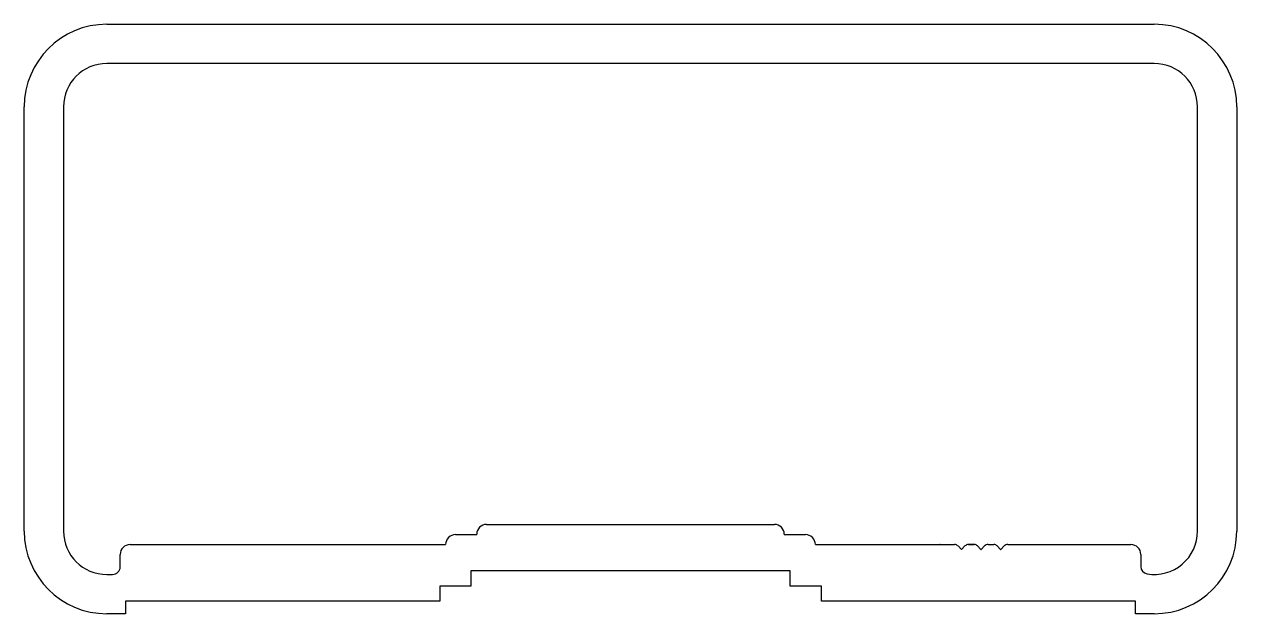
# Model space of a CAD drawing. Extents: x -30.8 to 30.9, y 1 to 31.
import ezdxf

# ---------------------------------------------------------------- set-up
doc = ezdxf.new("R2010")
doc.units = 0
doc.layers.get('0').update_dxf_attribs({"linetype": 'CONTINUOUS'})
doc.layers.add('1', color=7, linetype='CONTINUOUS')

msp = doc.modelspace()

# ---------------------------------------------------------------- linework, layer by layer
at = {"color": 7, "linetype": 'CONTINUOUS'}
for p, q in [((-26.644, 31.037), (26.696, 31.037)), ((-30.847, 5.246), (-30.847, 26.834)), ((30.899, 26.834), (30.899, 5.246)), ((0.026, 3.229), (-8.113, 3.229)), ((-8.113, 3.229), (-8.113, 2.448)), ((8.165, 3.229), (0.026, 3.229)), ((8.165, 2.448), (8.165, 3.229)), ((-8.113, 2.448), (-9.685, 2.448)), ((-9.685, 2.448), (-9.685, 1.686)), ((9.747, 2.448), (8.165, 2.448)), ((9.747, 1.686), (9.747, 2.448)), ((-9.685, 1.686), (-25.692, 1.686)), ((-25.692, 1.686), (-25.692, 1.043)), ((25.743, 1.686), (9.747, 1.686)), ((25.743, 1.043), (25.743, 1.686)), ((-25.692, 1.043), (-26.644, 1.043)), ((26.696, 1.043), (25.743, 1.043))]:
    msp.add_line(p, q, dxfattribs=at)
for centre, radius, start, end in [((-26.644, 26.833), 4.204, 90.01111, 179.98889), ((26.696, 26.833), 4.204, 0.01111, 89.98889), ((-26.644, 5.247), 4.204, 180.01111, 269.98889), ((26.7, 5.242), 4.199, 269.94362, 359.92141)]:
    msp.add_arc(centre, radius, start, end, dxfattribs=at)
at = {"layer": '1', "color": 7, "linetype": 'CONTINUOUS'}
for p, q in [((26.696, 29.039), (-26.644, 29.039)), ((-28.85, 26.834), (-28.85, 5.246)), ((28.902, 5.246), (28.902, 26.834)), ((-7.302, 5.592), (7.354, 5.592)), ((-8.884, 5.068), (-7.806, 5.068)), ((-7.806, 5.068), (-7.806, 5.088)), ((7.858, 5.088), (7.858, 5.068)), ((7.858, 5.068), (8.936, 5.068)), ((-25.458, 4.564), (-9.388, 4.564)), ((9.44, 4.564), (15.789, 4.564)), ((15.789, 4.564), (15.775, 4.564)), ((15.775, 4.564), (16.527, 4.564)), ((16.527, 4.564), (16.527, 4.564)), ((16.704, 4.491), (16.875, 4.32)), ((16.886, 4.32), (17.057, 4.491)), ((17.234, 4.564), (17.527, 4.564)), ((17.527, 4.564), (17.234, 4.564)), ((17.234, 4.564), (17.527, 4.564)), ((17.527, 4.564), (17.234, 4.564)), ((17.234, 4.564), (17.527, 4.564)), ((17.704, 4.491), (17.875, 4.32)), ((17.886, 4.32), (18.057, 4.491)), ((18.234, 4.564), (18.527, 4.564)), ((18.704, 4.491), (18.875, 4.32)), ((18.886, 4.32), (19.057, 4.491)), ((19.234, 4.564), (20.51, 4.564)), ((20.51, 4.564), (25.51, 4.564)), ((-25.962, 3.427), (-25.962, 4.06)), ((26.014, 4.06), (26.014, 3.446)), ((-26.644, 3.041), (-26.348, 3.041))]:
    msp.add_line(p, q, dxfattribs=at)
for centre, radius, start, end in [((-26.644, 26.833), 2.206, 90.01111, 179.98889), ((26.696, 26.833), 2.206, 0.01111, 89.98889), ((-7.302, 5.088), 0.504, 90.01111, 179.98889), ((7.354, 5.088), 0.504, 0.01111, 89.98889), ((-26.644, 5.247), 2.206, 180.01111, 269.98889), ((-8.884, 4.564), 0.504, 90.01111, 179.98889), ((8.936, 4.564), 0.504, 0.01111, 89.98889), ((26.694, 5.248), 2.207, 260.51035, 359.96237), ((-25.458, 4.059), 0.504, 90.01111, 179.98889), ((16.527, 4.314), 0.25, 45, 90), ((17.234, 4.314), 0.25, 90, 135), ((17.527, 4.314), 0.25, 45, 90), ((18.234, 4.314), 0.25, 90, 135), ((18.527, 4.314), 0.25, 45, 90), ((19.234, 4.314), 0.25, 90, 135), ((25.51, 4.059), 0.504, 0.01111, 89.98889), ((16.88, 4.325), 0.008, 225, 315), ((17.88, 4.325), 0.008, 225, 315), ((18.88, 4.325), 0.008, 225, 315), ((-26.348, 3.427), 0.386, 270.01111, 359.98889), ((26.403, 3.453), 0.389, 180.91307, 259.28874)]:
    msp.add_arc(centre, radius, start, end, dxfattribs=at)

doc.saveas('drawing.dxf')
